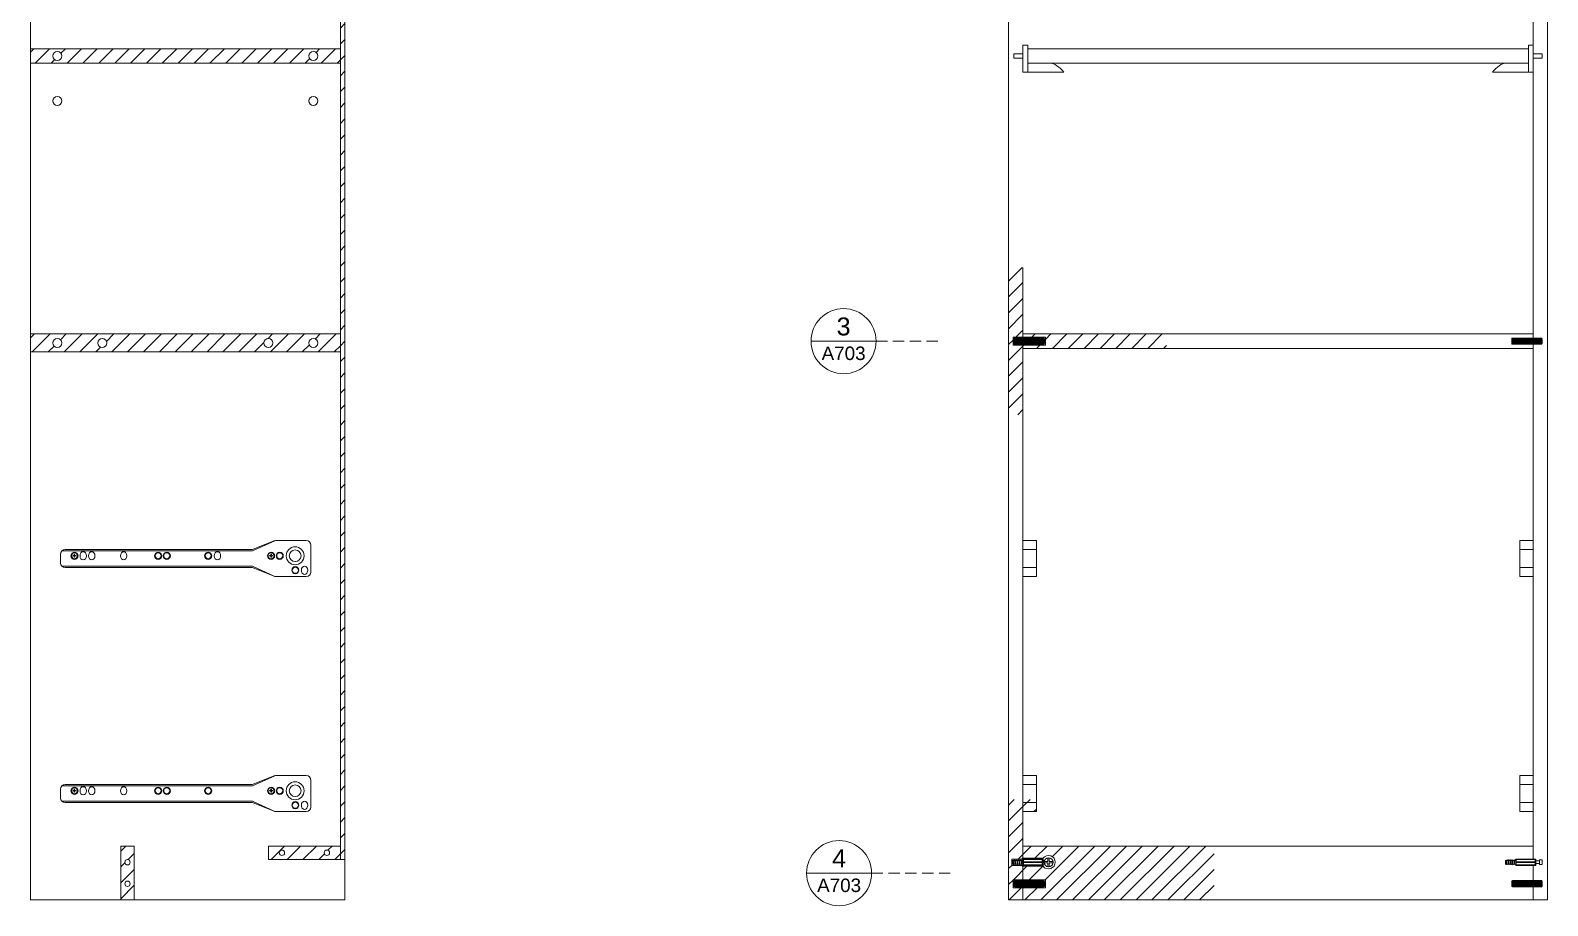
# Model space of a CAD drawing. Header units: inches. Extents: x 284 to 1896, y 202 to 1902.
# Drawn here: x 1465.5 to 1634.4, y 1462.4 to 1559.9 of the extents above; entities that cross this region are included whole.
import ezdxf
from ezdxf.enums import TextEntityAlignment as Align

# ---------------------------------------------------------------- set-up
doc = ezdxf.new("R2010")
doc.units = ezdxf.units.IN
doc.header["$MEASUREMENT"] = 0
doc.linetypes.add('DASHED2', pattern=[0.375, 0.25, -0.125])
doc.layers.get('0').update_dxf_attribs({"lineweight": 20})
for name, color, linetype, lineweight in [('A-ANNO-SYMB', 3, 'Continuous', 18), ('MARCATURA', 111, 'Continuous', 20), ('RETINI', 2, 'Continuous', 13), ('RIMARCATURA', 111, 'Continuous', 20), ('Viti', 4, 'Continuous', 18)]:
    doc.layers.add(name, color=color, linetype=linetype, lineweight=lineweight)
doc.styles.get("Standard").update_dxf_attribs({"font": 'Arial.ttf'})

# ---------------------------------------------------------------- blocks, each defined once
blk = doc.blocks.new('*U64')
blk.add_lwpolyline([(0, 0), (0, 0.1), (0.05, 0), (0.12, -0.4), (0.12, -0.5), (0.07, -0.4), (0, 0)])
blk = doc.blocks.new('*U65')
at = {"layer": 'Viti', "color": 0, "linetype": 'ByBlock', "lineweight": -2, "transparency": 16777216}
for p in [(42.38, 270.66), (42.6, 270.66), (42.81, 270.66), (43.03, 270.66), (43.24, 270.66)]:
    blk.add_blockref('*U64', p, dxfattribs=at)
blk = doc.blocks.new('*U85')
blk.add_lwpolyline([(0, 0), (0, 0.1), (0.05, 0), (0.12, -0.4), (0.12, -0.5), (0.07, -0.4), (0, 0)])
blk = doc.blocks.new('*U86')
at = {"layer": 'Viti', "color": 0, "linetype": 'ByBlock', "lineweight": -2, "transparency": 16777216}
for p in [(42.38, 270.66), (42.6, 270.66), (42.81, 270.66), (43.03, 270.66), (43.24, 270.66)]:
    blk.add_blockref('*U85', p, dxfattribs=at)

msp = doc.modelspace()

# ---------------------------------------------------------------- hatches: boundary and pattern name
at = {"layer": 'RETINI'}
h = msp.add_hatch(dxfattribs=at)
h.set_pattern_fill('ANSI31', color=256, scale=10)
h.paths.add_polyline_path([(1500.53, 1651.48), (1500.03, 1651.48), (1500.03, 1645.88), (1500.03, 1467.58), (1500.53, 1467.58)])
h = msp.add_hatch(dxfattribs=at)
h.set_pattern_fill('ANSI31', color=256, scale=10)
h.paths.add_polyline_path([(1500.03, 1621.33), (1465.53, 1621.33), (1465.53, 1619.73), (1500.03, 1619.73)])
h.paths.add_polyline_path([(1497.53, 1620.53, -1), (1496.53, 1620.53, -1)], flags=16)
h.paths.add_polyline_path([(1468.03, 1620.53, -1), (1469.03, 1620.53, -1)], flags=16)
h.paths.add_polyline_path([(1500.03, 1589.58), (1465.53, 1589.58), (1465.53, 1587.98), (1500.03, 1587.98)])
h.paths.add_polyline_path([(1497.53, 1588.78, -1), (1496.53, 1588.78, -1)], flags=16)
h.paths.add_polyline_path([(1468.03, 1588.78, -1), (1469.03, 1588.78, -1)], flags=16)
h.paths.add_polyline_path([(1500.03, 1557.83), (1465.53, 1557.83), (1465.53, 1556.23), (1500.03, 1556.23)])
h.paths.add_polyline_path([(1497.53, 1557.03, -1), (1496.53, 1557.03, -1)], flags=16)
h.paths.add_polyline_path([(1468.03, 1557.03, -1), (1469.03, 1557.03, -1)], flags=16)
h.paths.add_polyline_path([(1500.03, 1526.08), (1465.53, 1526.08), (1465.53, 1524.08), (1500.03, 1524.08)])
h.paths.add_polyline_path([(1473.03, 1525.08, -1), (1474.03, 1525.08, -1)], flags=16)
h.paths.add_polyline_path([(1492.53, 1525.08, -1), (1491.53, 1525.08, -1)], flags=16)
h.paths.add_polyline_path([(1468.03, 1525.08, -1), (1469.03, 1525.08, -1)], flags=16)
h.paths.add_polyline_path([(1497.53, 1525.08, -1), (1496.53, 1525.08, -1)], flags=16)
h = msp.add_hatch(dxfattribs=at)
h.set_pattern_fill('ANSI31', color=256, scale=10)
h.paths.add_polyline_path([(1574.4, 1517.08), (1576, 1517.08), (1576, 1524.83), (1574.9, 1524.83), (1574.9, 1525.73), (1576, 1525.73), (1576, 1533.48), (1574.4, 1533.48)])
h.paths.add_polyline_path([(1576, 1526.08), (1576, 1525.73), (1578.5, 1525.73), (1578.5, 1524.83), (1576, 1524.83), (1576, 1524.48), (1591.97, 1524.48), (1591.97, 1526.08)])
h = msp.add_hatch(dxfattribs=at)
h.set_pattern_fill('ANSI31', color=256, scale=10)
h.paths.add_polyline_path([(1576, 1474.26), (1574.4, 1474.26), (1574.4, 1463.08), (1576, 1463.08), (1576, 1464.43), (1574.9, 1464.43), (1574.9, 1465.33), (1576, 1465.33), (1576, 1466.83), (1575.9, 1466.83), (1575.9, 1466.93), (1574.75, 1466.93), (1574.75, 1467.63), (1574.85, 1467.63), (1575.9, 1467.63), (1575.9, 1467.73), (1576, 1467.73)])
edge = h.paths.add_edge_path()
edge.add_line((1597.27, 1469.08), (1576, 1469.08))
edge.add_line((1576, 1469.08), (1576, 1467.73))
edge.add_line((1576, 1467.73), (1578.25, 1467.73))
edge.add_arc((1578.85, 1467.28), 0.753, -143.299, 143.299, ccw=False)
edge.add_line((1578.25, 1466.83), (1576, 1466.83))
edge.add_line((1576, 1466.83), (1576, 1465.33))
edge.add_line((1576, 1465.33), (1578.5, 1465.33))
edge.add_line((1578.5, 1465.33), (1578.5, 1464.43))
edge.add_line((1578.5, 1464.43), (1576, 1464.43))
edge.add_line((1576, 1464.43), (1576, 1463.08))
edge.add_line((1576, 1463.08), (1597.27, 1463.08))
edge.add_line((1597.27, 1463.08), (1597.27, 1469.08))
h = msp.add_hatch(dxfattribs=at)
h.set_pattern_fill('ANSI31', color=256, scale=10)
h.paths.add_polyline_path([(1577.5, 1474.26), (1576, 1474.26), (1576, 1473.92), (1577.5, 1473.92)])
h.paths.add_polyline_path([(1577.5, 1473.92), (1576, 1473.92), (1576, 1472.92), (1577.5, 1472.92)])
h = msp.add_hatch(dxfattribs=at)
h.set_pattern_fill('ANSI31', color=256, scale=10)
h.paths.add_polyline_path([(1500.03, 1469.08), (1492.03, 1469.08), (1492.03, 1467.58), (1500.03, 1467.58)])
h.paths.add_polyline_path([(1493.23, 1468.33, -1), (1493.83, 1468.33, -1)], flags=16)
h.paths.add_polyline_path([(1498.83, 1468.33, -1), (1498.23, 1468.33, -1)], flags=16)
h.paths.add_polyline_path([(1477.09, 1469.08), (1475.59, 1469.08), (1475.59, 1463.08), (1477.09, 1463.08)])
h.paths.add_polyline_path([(1476.04, 1467.28, -1), (1476.64, 1467.28, -1)], flags=16)
h.paths.add_polyline_path([(1476.64, 1464.88, -1), (1476.04, 1464.88, -1)], flags=16)

# ---------------------------------------------------------------- linework, layer by layer
for p, q in [((1500.53, 1467.58), (1500.53, 1653.08)), ((1574.4, 1463.08), (1574.4, 1653.08)), ((1634.4, 1653.08), (1634.4, 1463.08)), ((1465.53, 1651.48), (1465.53, 1463.08)), ((1632.8, 1651.48), (1632.8, 1525.63)), ((1465.53, 1557.83), (1500.03, 1557.83)), ((1576, 1557.83), (1576, 1556.23)), ((1576.54, 1557.83), (1632.26, 1557.83)), ((1465.53, 1556.23), (1500.03, 1556.23)), ((1576.54, 1556.23), (1632.26, 1556.23)), ((1576, 1533.48), (1576, 1525.73)), ((1576, 1533.48), (1576, 1525.73)), ((1465.53, 1526.08), (1465.53, 1524.08)), ((1574.4, 1497.58), (1574.4, 1526.08)), ((1576, 1526.08), (1632.8, 1526.08)), ((1632.8, 1524.93), (1632.8, 1467.63)), ((1576, 1467.73), (1576, 1524.83)), ((1576, 1524.83), (1576, 1524.48)), ((1576, 1524.48), (1632.8, 1524.48)), ((1576, 1503.08), (1577.5, 1503.08)), ((1576, 1503.08), (1577.5, 1503.08)), ((1577.5, 1503.08), (1577.5, 1499.08)), ((1632.8, 1503.08), (1631.3, 1503.08)), ((1632.8, 1503.08), (1631.3, 1503.08)), ((1631.3, 1503.08), (1631.3, 1499.08)), ((1576, 1502.08), (1577.5, 1502.08)), ((1632.8, 1502.08), (1631.3, 1502.08)), ((1576, 1500.08), (1577.5, 1500.08)), ((1632.8, 1500.08), (1631.3, 1500.08)), ((1576, 1499.08), (1577.5, 1499.08)), ((1632.8, 1499.08), (1631.3, 1499.08)), ((1574.4, 1469.08), (1574.4, 1497.58)), ((1574.4, 1497.58), (1574.4, 1490.58)), ((1634.4, 1497.58), (1634.4, 1469.08)), ((1576, 1476.92), (1577.5, 1476.92)), ((1576, 1476.92), (1577.5, 1476.92)), ((1577.5, 1476.92), (1577.5, 1472.92)), ((1632.8, 1476.92), (1631.3, 1476.92)), ((1632.8, 1476.92), (1631.3, 1476.92)), ((1631.3, 1476.92), (1631.3, 1472.92)), ((1634.4, 1469.08), (1634.4, 1476.08)), ((1576, 1475.92), (1577.5, 1475.92)), ((1632.8, 1475.92), (1631.3, 1475.92)), ((1576, 1473.92), (1577.5, 1473.92)), ((1576, 1472.92), (1577.5, 1472.92)), ((1632.8, 1473.92), (1631.3, 1473.92)), ((1632.8, 1472.92), (1631.3, 1472.92)), ((1475.59, 1463.08), (1475.59, 1469.08)), ((1475.59, 1469.08), (1477.09, 1469.08)), ((1477.09, 1469.08), (1477.09, 1463.08)), ((1500.53, 1467.58), (1500.53, 1463.08)), ((1576, 1469.08), (1632.8, 1469.08)), ((1634.4, 1463.08), (1634.4, 1469.08)), ((1634.4, 1463.08), (1634.4, 1468.08)), ((1576, 1465.33), (1576, 1466.83)), ((1632.8, 1466.93), (1632.8, 1465.23)), ((1576, 1463.08), (1576, 1464.43)), ((1632.8, 1464.53), (1632.8, 1463.08)), ((1465.53, 1463.08), (1500.53, 1463.08)), ((1574.4, 1463.08), (1634.4, 1463.08)), ((1632.8, 1463.08), (1634.4, 1463.08))]:
    msp.add_line(p, q)
for points in [[(1500.03, 1651.48), (1500.53, 1651.48), (1500.53, 1467.58), (1500.03, 1467.58)], [(1465.53, 1526.08), (1500.03, 1526.08), (1500.03, 1524.08), (1465.53, 1524.08)], [(1500.03, 1467.58), (1492.03, 1467.58), (1492.03, 1469.08), (1500.03, 1469.08)]]:
    msp.add_lwpolyline(points, close=True)
for points in [[(1576, 1464.43), (1576, 1463.08), (1574.4, 1463.08), (1574.4, 1651.48), (1576, 1651.48), (1576, 1651.38)], [(1632.8, 1525.63), (1632.8, 1651.48), (1634.4, 1651.48), (1634.4, 1463.08), (1632.8, 1463.08), (1632.8, 1464.53)], [(1632.8, 1467.63), (1632.8, 1524.93)], [(1576, 1466.83), (1576, 1465.33)]]:
    msp.add_lwpolyline(points)
at = {"layer": 'A-ANNO-SYMB', "linetype": 'Continuous'}
for p, q in [((1552.42, 1525.28), (1559.66, 1525.28)), ((1551.92, 1466.06), (1559.16, 1466.06))]:
    msp.add_line(p, q, dxfattribs=at)
at = {"layer": 'A-ANNO-SYMB', "linetype": 'DASHED2', "ltscale": 5}
for p, q in [((1559.66, 1525.28), (1566.87, 1525.28)), ((1559.16, 1466.06), (1568.21, 1466.06))]:
    msp.add_line(p, q, dxfattribs=at)
at = {"layer": 'A-ANNO-SYMB', "linetype": 'Continuous'}
for centre in [(1556.04, 1525.28), (1555.54, 1466.06)]:
    msp.add_circle(centre, 3.62, dxfattribs=at)
at = {"layer": 'MARCATURA'}
for p, q in [((1574.85, 1467.63), (1574.75, 1467.63)), ((1574.75, 1466.93), (1574.75, 1467.63)), ((1575.9, 1467.63), (1574.85, 1467.63)), ((1578.25, 1467.73), (1575.9, 1467.73)), ((1575.9, 1467.73), (1575.9, 1467.63)), ((1575.9, 1466.93), (1574.75, 1466.93)), ((1575.9, 1466.83), (1575.9, 1466.93)), ((1578.25, 1466.83), (1575.9, 1466.83))]:
    msp.add_line(p, q, dxfattribs=at)
msp.add_arc((1578.85, 1467.28), 0.753, 216.701, 143.299, dxfattribs=at)
at = {"layer": 'RIMARCATURA'}
for p, q in [((1578.5, 1525.73), (1574.9, 1525.73)), ((1574.9, 1525.73), (1574.9, 1524.83)), ((1578.5, 1525.73), (1578.5, 1524.83)), ((1578.5, 1524.83), (1574.9, 1524.83)), ((1578.5, 1465.33), (1574.9, 1465.33)), ((1574.9, 1465.33), (1574.9, 1464.43)), ((1578.5, 1464.43), (1574.9, 1464.43)), ((1578.5, 1465.33), (1578.5, 1464.43))]:
    msp.add_line(p, q, dxfattribs=at)
at = {"layer": 'Viti'}
for p, q in [((1576.54, 1555.23), (1576.54, 1556.23)), ((1576.54, 1556.23), (1578.97, 1556.23)), ((1632.26, 1556.23), (1629.83, 1556.23)), ((1576.54, 1555.23), (1580.54, 1555.23)), ((1632.26, 1555.23), (1628.26, 1555.23)), ((1575, 1525.03), (1575, 1525.53)), ((1575.1, 1525.63), (1575.1, 1524.93)), ((1578.3, 1525.63), (1575.1, 1525.63)), ((1578.3, 1525.53), (1575.1, 1525.53)), ((1575.1, 1525.43), (1578.3, 1525.43)), ((1578.3, 1525.33), (1575.1, 1525.33)), ((1575.1, 1525.23), (1578.3, 1525.23)), ((1578.3, 1525.13), (1575.1, 1525.13)), ((1575.1, 1525.03), (1578.3, 1525.03)), ((1578.3, 1524.93), (1575.1, 1524.93)), ((1578.3, 1525.63), (1578.3, 1524.93)), ((1578.4, 1525.03), (1578.4, 1525.53)), ((1630.4, 1525.03), (1630.4, 1525.53)), ((1630.5, 1525.63), (1630.5, 1524.93)), ((1630.5, 1525.63), (1633.7, 1525.63)), ((1630.5, 1525.53), (1633.7, 1525.53)), ((1633.7, 1525.43), (1630.5, 1525.43)), ((1630.5, 1525.33), (1633.7, 1525.33)), ((1633.7, 1525.23), (1630.5, 1525.23)), ((1630.5, 1525.13), (1633.7, 1525.13)), ((1633.7, 1525.03), (1630.5, 1525.03)), ((1630.5, 1524.93), (1633.7, 1524.93)), ((1633.7, 1525.63), (1633.7, 1524.93)), ((1633.8, 1525.03), (1633.8, 1525.53)), ((1492.74, 1503.07), (1490.24, 1501.94)), ((1490.32, 1502.12), (1492.65, 1503.05)), ((1496.24, 1503.08), (1492.83, 1503.08)), ((1468.9, 1500.58), (1468.9, 1501.58)), ((1490.24, 1501.94), (1469.04, 1501.94)), ((1469.4, 1502.08), (1490.14, 1502.08)), ((1470.41, 1501.37), (1470.26, 1501.37)), ((1470.41, 1501.42), (1470.41, 1501.57)), ((1470.41, 1501.22), (1470.41, 1501.37)), ((1470.46, 1501.42), (1470.46, 1501.57)), ((1470.61, 1501.37), (1470.46, 1501.37)), ((1470.46, 1501.22), (1470.46, 1501.37)), ((1492.3, 1501.37), (1492.15, 1501.37)), ((1492.3, 1501.42), (1492.3, 1501.57)), ((1492.3, 1501.22), (1492.3, 1501.37)), ((1492.35, 1501.42), (1492.35, 1501.57)), ((1492.5, 1501.37), (1492.35, 1501.37)), ((1492.35, 1501.22), (1492.35, 1501.37)), ((1496.74, 1499.58), (1496.74, 1502.58)), ((1490.24, 1500.23), (1469.04, 1500.23)), ((1490.14, 1500.08), (1469.4, 1500.08)), ((1492.74, 1499.09), (1490.24, 1500.23)), ((1490.32, 1500.05), (1492.65, 1499.12)), ((1492.74, 1499.08), (1492.74, 1499.08)), ((1496.24, 1499.08), (1492.83, 1499.08)), ((1492.74, 1476.91), (1490.24, 1475.78)), ((1490.32, 1475.96), (1492.65, 1476.89)), ((1496.24, 1476.92), (1492.83, 1476.92)), ((1496.74, 1473.42), (1496.74, 1476.42)), ((1468.9, 1474.42), (1468.9, 1475.42)), ((1490.24, 1475.78), (1469.04, 1475.77)), ((1469.4, 1475.92), (1490.14, 1475.92)), ((1470.41, 1475.21), (1470.26, 1475.21)), ((1470.41, 1475.26), (1470.41, 1475.41)), ((1470.41, 1475.06), (1470.41, 1475.21)), ((1470.46, 1475.26), (1470.46, 1475.41)), ((1470.61, 1475.21), (1470.46, 1475.21)), ((1470.46, 1475.06), (1470.46, 1475.21)), ((1492.3, 1475.21), (1492.15, 1475.21)), ((1492.3, 1475.26), (1492.3, 1475.41)), ((1492.3, 1475.06), (1492.3, 1475.21)), ((1492.35, 1475.26), (1492.35, 1475.41)), ((1492.5, 1475.21), (1492.35, 1475.21)), ((1492.35, 1475.06), (1492.35, 1475.21)), ((1490.24, 1474.07), (1469.04, 1474.07)), ((1490.14, 1473.92), (1469.4, 1473.92)), ((1492.74, 1472.93), (1490.24, 1474.07)), ((1490.32, 1473.89), (1492.65, 1472.96)), ((1492.74, 1472.92), (1492.74, 1472.92)), ((1496.24, 1472.92), (1492.83, 1472.92)), ((1576, 1467.63), (1576, 1466.93)), ((1578.25, 1467.63), (1576, 1467.63)), ((1576, 1467.63), (1576, 1466.93)), ((1576.05, 1467.63), (1576.05, 1467.33)), ((1578.15, 1467.58), (1576.05, 1467.58)), ((1578.15, 1467.63), (1578.15, 1467.33)), ((1578.25, 1467.63), (1578.25, 1466.93)), ((1578.77, 1467.78), (1578.77, 1467.36)), ((1578.92, 1467.78), (1578.92, 1467.36)), ((1633.1, 1467.63), (1630.85, 1467.63)), ((1630.85, 1467.63), (1630.85, 1466.93)), ((1630.9, 1467.63), (1630.9, 1467.33)), ((1633, 1467.58), (1630.9, 1467.58)), ((1633, 1467.63), (1633, 1467.33)), ((1633.1, 1467.63), (1633.1, 1466.93)), ((1633.5, 1467.03), (1633.5, 1467.53)), ((1633.8, 1467.53), (1633.5, 1467.53)), ((1633.8, 1467.03), (1633.8, 1467.53)), ((1574.85, 1467.43), (1574.85, 1467.13)), ((1575, 1467.48), (1574.9, 1467.48)), ((1574.9, 1467.08), (1574.93, 1467.08)), ((1574.98, 1467.08), (1575.14, 1467.08)), ((1575.21, 1467.48), (1575.05, 1467.48)), ((1575.19, 1467.08), (1575.36, 1467.08)), ((1575.43, 1467.48), (1575.26, 1467.48)), ((1575.41, 1467.08), (1575.57, 1467.08)), ((1575.65, 1467.48), (1575.48, 1467.48)), ((1575.62, 1467.08), (1575.79, 1467.08)), ((1575.86, 1467.48), (1575.7, 1467.48)), ((1575.84, 1467.08), (1576, 1467.08)), ((1576, 1467.48), (1575.91, 1467.48)), ((1576, 1466.93), (1578.25, 1466.93)), ((1578.15, 1467.33), (1576.05, 1467.33)), ((1576.05, 1467.23), (1576.05, 1466.93)), ((1578.15, 1467.23), (1576.05, 1467.23)), ((1578.15, 1466.98), (1576.05, 1466.98)), ((1578.15, 1467.23), (1578.15, 1466.93)), ((1578.25, 1467.48), (1578.39, 1467.48)), ((1578.25, 1467.08), (1578.39, 1467.08)), ((1578.77, 1467.36), (1578.36, 1467.36)), ((1578.77, 1467.21), (1578.36, 1467.21)), ((1578.77, 1467.21), (1578.77, 1466.79)), ((1579.34, 1467.36), (1578.92, 1467.36)), ((1579.34, 1467.21), (1578.92, 1467.21)), ((1578.92, 1467.21), (1578.92, 1466.79)), ((1629.7, 1467.43), (1629.7, 1467.13)), ((1629.85, 1467.48), (1629.75, 1467.48)), ((1629.75, 1467.08), (1629.78, 1467.08)), ((1629.83, 1467.08), (1629.99, 1467.08)), ((1630.06, 1467.48), (1629.9, 1467.48)), ((1630.04, 1467.08), (1630.21, 1467.08)), ((1630.28, 1467.48), (1630.11, 1467.48)), ((1630.26, 1467.08), (1630.42, 1467.08)), ((1630.5, 1467.48), (1630.33, 1467.48)), ((1630.47, 1467.08), (1630.64, 1467.08)), ((1630.71, 1467.48), (1630.55, 1467.48)), ((1630.69, 1467.08), (1630.85, 1467.08)), ((1630.85, 1467.48), (1630.76, 1467.48)), ((1630.85, 1466.93), (1633.1, 1466.93)), ((1633, 1467.33), (1630.9, 1467.33)), ((1630.9, 1467.23), (1630.9, 1466.93)), ((1633, 1467.23), (1630.9, 1467.23)), ((1633, 1466.98), (1630.9, 1466.98)), ((1633, 1467.23), (1633, 1466.93)), ((1633.1, 1467.13), (1633.1, 1467.43)), ((1633.1, 1467.43), (1633.5, 1467.43)), ((1633.1, 1467.13), (1633.5, 1467.13)), ((1633.5, 1467.13), (1633.5, 1467.43)), ((1633.5, 1467.03), (1633.8, 1467.03)), ((1575, 1464.63), (1575, 1465.13)), ((1575.1, 1465.23), (1575.1, 1464.53)), ((1578.3, 1465.23), (1575.1, 1465.23)), ((1578.3, 1465.13), (1575.1, 1465.13)), ((1575.1, 1465.03), (1578.3, 1465.03)), ((1578.3, 1464.93), (1575.1, 1464.93)), ((1575.1, 1464.83), (1578.3, 1464.83)), ((1578.3, 1464.73), (1575.1, 1464.73)), ((1575.1, 1464.63), (1578.3, 1464.63)), ((1578.3, 1464.53), (1575.1, 1464.53)), ((1578.3, 1465.23), (1578.3, 1464.53)), ((1578.4, 1464.63), (1578.4, 1465.13)), ((1630.4, 1464.63), (1630.4, 1465.13)), ((1630.5, 1465.23), (1630.5, 1464.53)), ((1630.5, 1465.23), (1633.7, 1465.23)), ((1630.5, 1465.13), (1633.7, 1465.13)), ((1633.7, 1465.03), (1630.5, 1465.03)), ((1630.5, 1464.93), (1633.7, 1464.93)), ((1633.7, 1464.83), (1630.5, 1464.83)), ((1630.5, 1464.73), (1633.7, 1464.73)), ((1633.7, 1464.63), (1630.5, 1464.63)), ((1630.5, 1464.53), (1633.7, 1464.53)), ((1633.7, 1465.23), (1633.7, 1464.53)), ((1633.8, 1464.63), (1633.8, 1465.13))]:
    msp.add_line(p, q, dxfattribs=at)
for points in [[(1576, 1557.28), (1575, 1557.28), (1575, 1556.78), (1576, 1556.78)], [(1576, 1555.23), (1576.54, 1555.23), (1576.54, 1558.23), (1576, 1558.23)], [(1632.8, 1555.23), (1632.26, 1555.23), (1632.26, 1558.23), (1632.8, 1558.23)], [(1632.8, 1557.28), (1633.8, 1557.28), (1633.8, 1556.78), (1632.8, 1556.78)]]:
    msp.add_lwpolyline(points, close=True, dxfattribs=at)
for points in [[(1470.41, 1501.37), (1470.26, 1501.37), (1470.26, 1501.42)], [(1470.41, 1501.42), (1470.26, 1501.42)], [(1470.41, 1501.42), (1470.41, 1501.57), (1470.46, 1501.57)], [(1470.41, 1501.37), (1470.41, 1501.22), (1470.46, 1501.22)], [(1470.46, 1501.37), (1470.61, 1501.37), (1470.61, 1501.42)], [(1470.61, 1501.42), (1470.46, 1501.42)], [(1492.3, 1501.37), (1492.15, 1501.37), (1492.15, 1501.42)], [(1492.3, 1501.42), (1492.15, 1501.42)], [(1492.3, 1501.42), (1492.3, 1501.57), (1492.35, 1501.57)], [(1492.3, 1501.37), (1492.3, 1501.22), (1492.35, 1501.22)], [(1492.35, 1501.37), (1492.5, 1501.37), (1492.5, 1501.42)], [(1492.5, 1501.42), (1492.35, 1501.42)], [(1470.41, 1475.21), (1470.26, 1475.21), (1470.26, 1475.26)], [(1470.41, 1475.26), (1470.26, 1475.26)], [(1470.41, 1475.26), (1470.41, 1475.41), (1470.46, 1475.41)], [(1470.41, 1475.21), (1470.41, 1475.06), (1470.46, 1475.06)], [(1470.46, 1475.21), (1470.61, 1475.21), (1470.61, 1475.26)], [(1470.61, 1475.26), (1470.46, 1475.26)], [(1492.3, 1475.21), (1492.15, 1475.21), (1492.15, 1475.26)], [(1492.3, 1475.26), (1492.15, 1475.26)], [(1492.3, 1475.26), (1492.3, 1475.41), (1492.35, 1475.41)], [(1492.3, 1475.21), (1492.3, 1475.06), (1492.35, 1475.06)], [(1492.35, 1475.21), (1492.5, 1475.21), (1492.5, 1475.26)], [(1492.5, 1475.26), (1492.35, 1475.26)]]:
    msp.add_lwpolyline(points, dxfattribs=at)
for centre, radius in [((1468.53, 1557.03), 0.5), ((1497.03, 1557.03), 0.5), ((1468.53, 1552.03), 0.5), ((1497.03, 1552.03), 0.5), ((1468.53, 1525.08), 0.5), ((1473.53, 1525.08), 0.5), ((1492.03, 1525.08), 0.5), ((1497.03, 1525.08), 0.5), ((1470.44, 1501.39), 0.4), ((1470.44, 1501.39), 0.335), ((1479.75, 1501.39), 0.4), ((1479.75, 1501.39), 0.335), ((1480.71, 1501.39), 0.4), ((1480.71, 1501.39), 0.335), ((1485.32, 1501.39), 0.4), ((1485.32, 1501.39), 0.335), ((1492.32, 1501.39), 0.4), ((1492.32, 1501.39), 0.335), ((1493.28, 1501.39), 0.4), ((1493.28, 1501.39), 0.335), ((1495, 1501.39), 1), ((1495, 1501.39), 0.651), ((1495.02, 1499.78), 0.4), ((1495.02, 1499.78), 0.335), ((1495, 1475.23), 1), ((1470.44, 1475.23), 0.4), ((1470.44, 1475.23), 0.335), ((1479.75, 1475.23), 0.4), ((1479.75, 1475.23), 0.335), ((1480.71, 1475.23), 0.4), ((1480.71, 1475.23), 0.335), ((1485.32, 1475.23), 0.4), ((1485.32, 1475.23), 0.335), ((1492.32, 1475.23), 0.4), ((1492.32, 1475.23), 0.335), ((1493.28, 1475.23), 0.4), ((1493.28, 1475.23), 0.335), ((1495, 1475.23), 0.651), ((1495.02, 1473.62), 0.4), ((1495.02, 1473.62), 0.335), ((1476.34, 1467.28), 0.3), ((1493.53, 1468.33), 0.3), ((1498.53, 1468.33), 0.3), ((1578.85, 1467.28), 0.5), ((1476.34, 1464.88), 0.3)]:
    msp.add_circle(centre, radius, dxfattribs=at)
for centre, radius, start, end in [((1492.83, 1502.58), 0.5, 90, 111.8014), ((1492.83, 1502.58), 0.5, 90, 111.8014), ((1496.24, 1502.58), 0.5, 0, 90), ((1469.4, 1501.58), 0.5, 90, 180), ((1490.14, 1502.58), 0.5, 270, 291.8014), ((1469.4, 1500.58), 0.5, 180, 270), ((1490.14, 1499.58), 0.5, 68.1986, 90), ((1492.83, 1499.58), 0.5, 248.1986, 270), ((1492.83, 1499.58), 0.5, 248.1986, 270), ((1496.24, 1499.58), 0.5, 270, 0), ((1490.14, 1476.42), 0.5, 270, 291.8014), ((1492.83, 1476.42), 0.5, 90, 111.8014), ((1492.83, 1476.42), 0.5, 90, 111.8014), ((1496.24, 1476.42), 0.5, 0, 90), ((1469.4, 1475.42), 0.5, 90, 180), ((1469.4, 1474.42), 0.5, 180, 270), ((1490.14, 1473.42), 0.5, 68.1986, 90), ((1492.83, 1473.42), 0.5, 248.1986, 270), ((1492.83, 1473.42), 0.5, 248.1986, 270), ((1496.24, 1473.42), 0.5, 270, 0), ((1574.9, 1467.43), 0.05, 90, 180), ((1574.9, 1467.13), 0.05, 180, 270), ((1629.75, 1467.43), 0.05, 90, 180), ((1629.75, 1467.13), 0.05, 180, 270)]:
    msp.add_arc(centre, radius, start, end, dxfattribs=at)
for centre in [(1471.41, 1501.39), (1472.36, 1501.39), (1475.91, 1501.39), (1486.35, 1501.39), (1496.05, 1499.78), (1471.41, 1475.23), (1472.36, 1475.23), (1475.91, 1475.23), (1496.05, 1473.62)]:
    msp.add_ellipse(centre, major_axis=(0, 0.459), ratio=0.772832, dxfattribs=at)
for points in [[(1580.54, 1555.23), (1580.04, 1555.78), (1579.56, 1556.25), (1578.97, 1556.23)], [(1628.26, 1555.23), (1628.76, 1555.78), (1629.24, 1556.25), (1629.83, 1556.23)], [(1575, 1525.53), (1575, 1525.58), (1575.05, 1525.63), (1575.1, 1525.63)], [(1575.1, 1524.93), (1575.05, 1524.93), (1575, 1524.99), (1575, 1525.03)], [(1578.4, 1525.53), (1578.4, 1525.58), (1578.35, 1525.63), (1578.3, 1525.63)], [(1578.3, 1524.93), (1578.35, 1524.93), (1578.4, 1524.99), (1578.4, 1525.03)], [(1630.4, 1525.53), (1630.4, 1525.58), (1630.45, 1525.63), (1630.5, 1525.63)], [(1630.5, 1524.93), (1630.45, 1524.93), (1630.4, 1524.99), (1630.4, 1525.03)], [(1633.8, 1525.53), (1633.8, 1525.58), (1633.75, 1525.63), (1633.7, 1525.63)], [(1633.7, 1524.93), (1633.75, 1524.93), (1633.8, 1524.99), (1633.8, 1525.03)], [(1575, 1465.13), (1575, 1465.18), (1575.05, 1465.23), (1575.1, 1465.23)], [(1575.1, 1464.53), (1575.05, 1464.53), (1575, 1464.59), (1575, 1464.63)], [(1578.4, 1465.13), (1578.4, 1465.18), (1578.35, 1465.23), (1578.3, 1465.23)], [(1578.3, 1464.53), (1578.35, 1464.53), (1578.4, 1464.59), (1578.4, 1464.63)], [(1630.4, 1465.13), (1630.4, 1465.18), (1630.45, 1465.23), (1630.5, 1465.23)], [(1630.5, 1464.53), (1630.45, 1464.53), (1630.4, 1464.59), (1630.4, 1464.63)], [(1633.8, 1465.13), (1633.8, 1465.18), (1633.75, 1465.23), (1633.7, 1465.23)], [(1633.7, 1464.53), (1633.75, 1464.53), (1633.8, 1464.59), (1633.8, 1464.63)]]:
    msp.add_open_spline(points, degree=3, dxfattribs=at)

# ---------------------------------------------------------------- block references
at = {"layer": 'Viti', "xscale": -1}
for name, p in [('*U86', (1618.29, 1196.82)), ('*U65', (1673.14, 1196.82))]:
    msp.add_blockref(name, p, dxfattribs=at)

# ---------------------------------------------------------------- texts
at = {"layer": 'A-ANNO-SYMB', "linetype": 'Continuous'}
for tag, text, height, p in [('3', 'A301', 2, (1556.04, 1527.92)), ('A703', 'A', 1.5, (1556.04, 1524.68)), ('4', 'A301', 2, (1555.54, 1468.7)), ('A703', 'A', 1.5, (1555.54, 1465.46))]:
    msp.add_attdef(tag, text=text, height=height, dxfattribs=at).set_placement(p, align=Align.TOP_CENTER)

doc.saveas('drawing.dxf')
